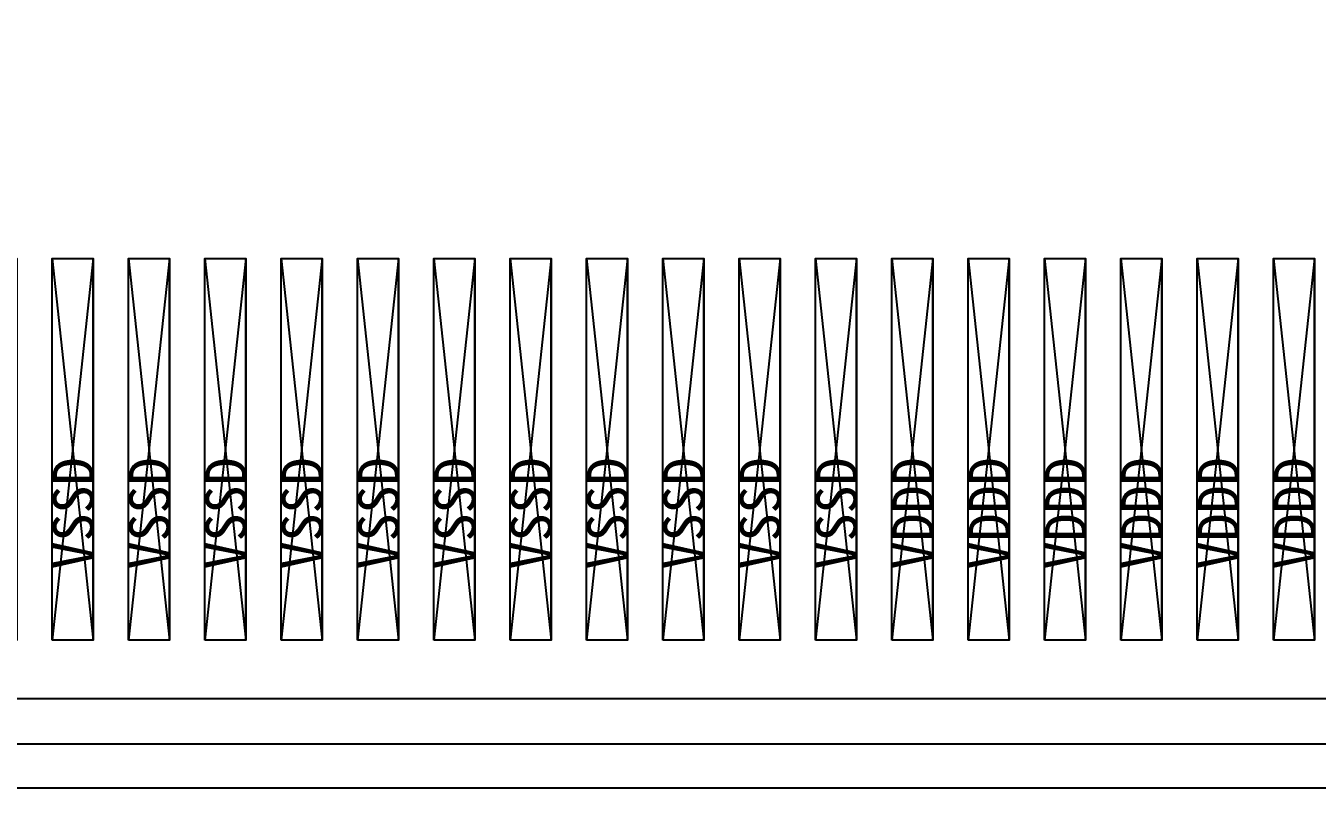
# Model space of a CAD drawing. Header units: millimetres. Extents: x 427 to 2444, y 137 to 817.
# Drawn here: x 1136.997 to 1139.196, y 299.449 to 300.748 of the extents above; entities that cross this region are included whole.
import ezdxf
from ezdxf.enums import TextEntityAlignment as Align

# ---------------------------------------------------------------- set-up
doc = ezdxf.new("R2010")
doc.units = ezdxf.units.MM
for name, color, linetype in [('L240', 60, 'Continuous'), ('L63', 4, 'Continuous'), ('L90', 1, 'Continuous')]:
    doc.layers.add(name, color=color, linetype=linetype)
doc.styles.add('txt', font='simhei.ttf')

# ---------------------------------------------------------------- blocks, each defined once
blk = doc.blocks.new('FPC_3D95_NAME_130')
at = {"layer": 'L240', "style": 'txt'}
for s, p in [('VSSD', (14.723, 0.113)), ('VSSD', (14.853, 0.113)), ('VSSD', (14.983, 0.113)), ('VSSD', (15.113, 0.113)), ('VSSD', (15.243, 0.113)), ('VSSD', (15.373, 0.113)), ('VSSD', (15.503, 0.113)), ('VSSD', (15.633, 0.113)), ('VSSD', (15.763, 0.113)), ('VSSD', (15.893, 0.113)), ('VSSD', (16.023, 0.113)), ('VDDD', (16.153, 0.113)), ('VDDD', (16.283, 0.113)), ('VDDD', (16.413, 0.113)), ('VDDD', (16.543, 0.113)), ('VDDD', (16.673, 0.113)), ('VDDD', (16.803, 0.113))]:
    blk.add_text(s, height=0.07, rotation=90, dxfattribs=at).set_placement(p, align=Align.MIDDLE_CENTER)
blk = doc.blocks.new('FPC_PAD_UNIT')
at = {"color": 5, "linetype": 'Continuous'}
blk.add_lwpolyline([(0.001, 0.551), (0.071, -0.099), (0.071, 0.551), (0.001, -0.099)], dxfattribs=at)
at = {"layer": 'L63', "color": 5}
blk.add_lwpolyline([(0.001, -0.099), (0.001, 0.551), (0.071, 0.551), (0.071, -0.099), (0.001, -0.099)], close=True, dxfattribs=at)
blk = doc.blocks.new('FPC_ALL')
at = {"row_count": 1, "column_count": 203, "row_spacing": 0.652, "column_spacing": 0.13}
blk.add_blockref('FPC_PAD_UNIT', (0, 0.1), dxfattribs=at)
blk.add_blockref('FPC_3D95_NAME_130', (0.004, 0.104))
blk = doc.blocks.new('IC_FPC_OLB_ALL')
blk.add_blockref('FPC_ALL', (1.892, -0.05))

msp = doc.modelspace()

# ---------------------------------------------------------------- linework, layer by layer
at = {"color": 7}
msp.add_lwpolyline([(1098.62116, 377.73137), (1172.6725, 377.73137, -0.4142163), (1172.8725, 377.53137), (1172.87178, 299.64937, -0.4142109), (1172.67178, 299.44937), (1098.62178, 299.44937, -0.4142112), (1098.42178, 299.64937), (1098.42116, 377.53137, -0.4142159)], format="xyb", close=True, dxfattribs=at)
at = {"color": 6}
msp.add_lwpolyline([(1098.64616, 377.65637), (1172.6475, 377.65637, -0.4142163), (1172.7975, 377.50637), (1172.79678, 299.67437, -0.4142109), (1172.64678, 299.52437), (1098.64678, 299.52437, -0.4142112), (1098.49678, 299.67437), (1098.49616, 377.50637, -0.4142159)], format="xyb", close=True, dxfattribs=at)
at = {"layer": 'L90', "color": 7}
msp.add_lwpolyline([(1098.68183, 299.60137), (1098.68183, 377.63137), (1172.61183, 377.63137), (1172.61183, 299.60137), (1098.68183, 299.60137)], close=True, dxfattribs=at)

# ---------------------------------------------------------------- block references
msp.add_blockref('IC_FPC_OLB_ALL', (1120.45883, 299.75037))

doc.saveas('drawing.dxf')
